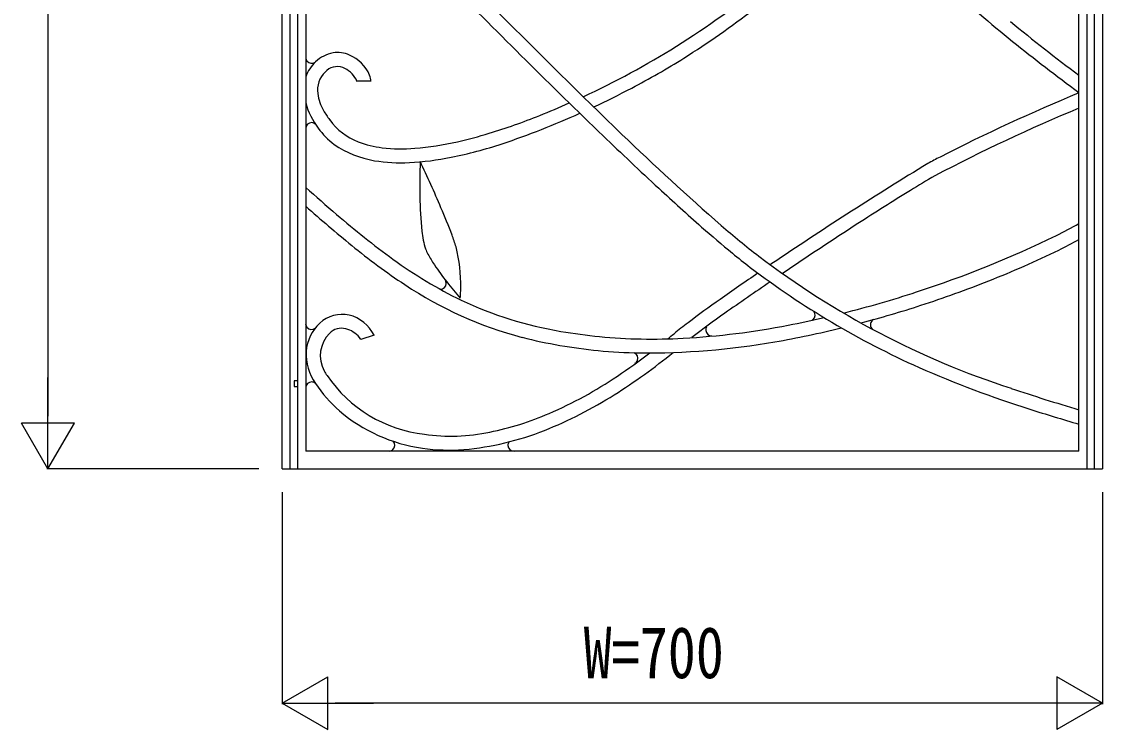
# Model space of a CAD drawing. Units: millimetres, scale not verified. Extents: x -4205 to 4205, y -2970 to 2970.
# Drawn here: x -2077 to -1155, y 152 to 756 of the extents above; entities that cross this region are included whole.
import ezdxf
from ezdxf.enums import TextEntityAlignment as Align

# ---------------------------------------------------------------- set-up
doc = ezdxf.new("R2010")
doc.units = ezdxf.units.MM
doc.header["$LTSCALE"] = 10
doc.layers.add('0-3_YKK_A1', color=4, linetype='Continuous')
doc.layers.add('0-4_YKK_D', color=6, linetype='Continuous')
doc.styles.add('ＭＳ ゴシック', font='')
doc.styles.get('ＭＳ ゴシック').set_extended_font_data('MS Gothic')

msp = doc.modelspace()

# ---------------------------------------------------------------- linework, layer by layer
at = {"layer": '0-3_YKK_A1'}
for p, q in [((-1834.99, 1559.62), (-1834.99, 389.89)), ((-1174.98, 389.89), (-1174.98, 1012.39)), ((-1168.34, 1012.39), (-1168.34, 375.11)), ((-1161.74, 375.11), (-1161.74, 1012.39)), ((-1776.68, 488.9), (-1788.07, 485.12)), ((-1844.72, 444.89), (-1841.86, 444.89)), ((-1174.98, 389.89), (-1834.99, 389.89)), ((-1854.99, 374.89), (-1154.98, 374.89))]:
    msp.add_line(p, q, dxfattribs=at)
for points in [[(-1854.99, 374.89), (-1854.99, 1574.78), (-1836.58, 1574.78)], [(-1841.86, 374.89), (-1841.86, 1567.58), (-1848.46, 1567.58), (-1848.46, 374.89)], [(-1174.98, 1352.86), (-1154.98, 1352.86), (-1154.98, 374.89)], [(-1779.26, 705.54), (-1791.26, 705.54), (-1791.25, 705.42)], [(-1814.68, 672.84), (-1814.57, 672.71), (-1814.47, 672.56)], [(-1841.86, 449.89), (-1844.72, 449.89), (-1844.72, 444.89)]]:
    msp.add_lwpolyline(points, dxfattribs=at)
msp.add_lwpolyline([(-1824.24, 665.59), (-1824.04, 665.33), (-1824.26, 665.62)], close=True, dxfattribs=at)
for centre, radius, start, end in [((3722, 6134.01), 7610.2, 223.77131, 225.99432), ((2746.06, 5152.81), 6238.48, 224.38571, 226.08164), ((-1940.94, 1406.33), 792.71, 302.19466, 308.9536), ((-606.27, 1516.95), 997.71, 226.98373, 231.17731), ((-1954.64, 1423.61), 826.63, 302.35951, 307.42363), ((-240.85, 1966.19), 1564.79, 230.63059, 233.34659), ((-24.25, 2249.87), 1933.61, 231.35608, 233.4785), ((-1805.35, 699.34), 31.21, 101.73875, 132.8751), ((-1807.94, 705.42), 24.76, 65.43118, 98.72448), ((-1911.21, 1365.75), 742.54, 294.93346, 301.92123), ((-1829.95, 725.86), 5.04, 181.22242, 218.96764), ((-1804.39, 698.5), 32.48, 133.10817, 160.42017), ((-1829.97, 726.11), 5.19, 221.21654, 307.0954), ((-1811.27, 697.08), 33.73, 23.78587, 66.17592), ((-1848.88, 1261.03), 632.7, 297.49759, 302.14937), ((-1804.05, 698.22), 20.91, 133.37165, 188.78265), ((-1808, 704.16), 13.94, 70.82018, 138.37334), ((-1812.21, 695.79), 23.26, 29.61237, 67.7812), ((-1793.58, 705.04), 14.32, 2.00111, 23.20857), ((-1796.16, 704.56), 4.98, 9.97067, 33.15336), ((-1785.43, 700.58), 39.68, 188.04828, 210.30052), ((-1908.43, 1364.02), 751.57, 295.13659, 297.89933), ((-562.92, -786.76), 1603.72, 112.43606, 117.10056), ((-1777.77, 702.29), 59.21, 194.88931, 218.29644), ((-1911.21, 1365.75), 742.54, 291.8208, 293.92955), ((-1768.53, 708.25), 58.17, 208.42131, 217.49222), ((-1827.86, 1153.17), 514.21, 286.89297, 292.00291), ((-1908.43, 1364.02), 751.57, 288.71401, 294.14753), ((-593.54, -716.35), 1514.96, 112.56914, 117.71061), ((-1829.81, 665.05), 5.19, 90.29454, 176.15355), ((-1830, 665.22), 5.03, 50.27725, 88.06707), ((-1773.31, 701.64), 62.4, 215.2916, 233.13176), ((-1772.11, 702.75), 52.01, 215.47544, 249.64333), ((-1788.15, 1020.43), 375.66, 282.71882, 286.98114), ((778.44, 3111.28), 3403.1, 226.10299, 227.20306), ((180.87, 2478.31), 2520.65, 226.16054, 228.77312), ((-1762.33, 721.81), 85.18, 235.36666, 260.56643), ((-1760.66, 729.25), 80.86, 248.57003, 263.60575), ((-1753.31, 783.76), 135.86, 263.08499, 274.80893), ((-1759.74, 885.89), 238.17, 274.29002, 283.17787), ((-1792.68, 1039.29), 406.91, 281.60149, 287.94824), ((-1753.54, 783.67), 147.65, 261.13361, 272.72039), ((-1759.56, 882.48), 246.64, 273.02856, 281.39004), ((-1322.12, 616.03), 415.58, 177.09723, 185.29848), ((-2960.04, 66.37), 1349.49, 23.18468, 25.0181), ((-1206.25, 465.25), 196.1, 116.41749, 119.9008), ((282.65, -1984.43), 3062.72, 121.202, 124.06664), ((-902.81, -59.14), 789.96, 120.01862, 121.78329), ((-290.78, 2351.09), 2323.49, 228.34765, 229.2124), ((-224.89, 2026.61), 1925.54, 227.18161, 228.64836), ((-79.2, -1399.08), 2362.78, 121.64626, 122.92967), ((-984.19, 1559.64), 1283.33, 228.47413, 230.7779), ((-1296.41, 1186.02), 784.43, 229.23545, 233.72687), ((-2213.75, 384.48), 538.23, 20.65148, 23.3328), ((-1002.77, 1133.44), 729.11, 229.07925, 232.33343), ((551.34, -2381.74), 3530.34, 122.84939, 124.10372), ((-1352.27, 892.45), 355.6, 296.39307, 299.9042), ((-1656.82, 586.45), 79.59, 186.34604, 197.56704), ((-1848.18, 521.34), 147.88, 16.86106, 20.98591), ((-826.18, 1342.58), 1014.8, 228.61654, 230.56455), ((-1605.47, 1421.71), 942.28, 288.04343, 295.87844), ((-1462.48, 969.44), 523.67, 230.48559, 236.64913), ((-1831.13, 532.34), 128.5, 358.53694, 14.37117), ((-1378.23, 941.29), 422.9, 296.0849, 298.72364), ((-1530.58, 871.37), 392.22, 234.10999, 244.02742), ((-1702.67, 573.22), 31.91, 199.77291, 208.68364), ((-1645.43, 603.45), 96.64, 208.11899, 214.37414), ((-1142.5, 957.35), 516.34, 230.52188, 232.67614), ((-1007.54, 1135.84), 728.11, 232.74564, 251.97469), ((-1537.57, 1266.18), 784.76, 291.33781, 296.10413), ((-1476.78, 718.4), 300.74, 214.30879, 221.18222), ((-1012.57, 1129.6), 732.1, 232.76276, 245.90345), ((85.18, -1703.05), 2719.02, 123.94102, 124.08162), ((-1720.26, 533.13), 5.19, 314.7473, 40.62616), ((85.18, -1703.05), 2719.02, 124.34956, 125.17859), ((-1619.48, 1463.96), 998.8, 288.05699, 291.58613), ((-1566.17, 807.93), 331.77, 236.27228, 255.31926), ((-1720, 533.15), 5.03, 265.543, 312.50363), ((-1807.2, 530.16), 104.54, 354.63332, 359.39964), ((551.34, -2381.74), 3530.34, 124.31129, 125.07239), ((-1564.6, 809.7), 321.9, 244.66415, 260.61242), ((-874.28, -344.37), 1055.71, 125.0995, 126.93293), ((-1586.55, 1353.44), 871.52, 283.98846, 288.25091), ((-1075.22, -66.91), 701.18, 124.98263, 127.84635), ((-1405.31, 506), 5.2, 312.35573, 37.43343), ((-1597.45, 1398.06), 929.32, 284.73616, 288.02505), ((-1830, 498.71), 5.04, 181.22846, 218.97368), ((-1797.84, 472.05), 36.9, 132.90563, 175.56135), ((-1803.87, 478.74), 27.9, 77.59483, 133.20024), ((-1806.02, 474.19), 32.83, 26.63134, 75.62668), ((-1341.6, 274.8), 279.99, 126.6255, 129.7422), ((-1586.55, 1353.44), 871.52, 280.80508, 282.86486), ((-1405.06, 506.02), 5.05, 296.59126, 310.00455), ((-1347.8, 497.8), 5.19, 136.37023, 226.79245), ((-1348.04, 497.75), 5.05, 119.42581, 134.06486), ((-1830.01, 498.96), 5.19, 221.21613, 307.09499), ((-1795.69, 471.43), 26.83, 135.01206, 209.23967), ((-1804.28, 480.22), 14.55, 76.0402, 135.58039), ((-1806.5, 472.6), 22.48, 39.57078, 75.23882), ((-1542.59, 920.57), 434.9, 260.13377, 264.51063), ((-1860.92, 894.6), 528.62, 309.33082, 310.07416), ((-1546.61, 1127.69), 642.29, 273.01686, 281.08077), ((-1488.53, 493.19), 5.05, 145.73471, 183.3461), ((-1488.41, 493.4), 5.19, 185.63421, 271.55276), ((-1597.45, 1398.06), 929.32, 280.09848, 283.6742), ((-1793.23, 483.21), 5.5, 20.32701, 42.48844), ((-1542.75, 913.36), 439.7, 255.84964, 264.43998), ((-1539.65, 945.05), 459.55, 264.43794, 273.34867), ((-1544.97, 1122.46), 648.79, 269.54303, 279.80358), ((-1788, 473.67), 46.65, 178.48616, 213.88574), ((-1541.09, 935.36), 461.76, 264.49939, 268.87626), ((-1879.58, 920.77), 572.66, 302.52508, 308.74041), ((-1860.92, 894.6), 528.62, 303.52131, 307.22521), ((-1556.71, 469.08), 5.19, 339.97164, 65.81079), ((-1556.49, 469.22), 5.03, 299.95636, 337.70158), ((-928.14, 1334.07), 953.25, 246.28868, 252.36061), ((-1785.34, 475.56), 37.91, 207.03466, 213.97679), ((-1720.23, 520.44), 116.99, 214.38286, 263.3782), ((-1767.87, 748.41), 355.37, 293.31166, 304.02961), ((-1829.81, 443.72), 5.19, 90.29454, 176.15355), ((-1830, 443.89), 5.03, 50.28234, 88.07217), ((-1723.94, 516.96), 123.97, 213.98665, 228.42896), ((-723.22, 1958.93), 1598.87, 251.41326, 253.58744), ((-1773.29, 758.85), 379, 292.03845, 302.13888), ((160.76, 4862.72), 4646.06, 252.74997, 253.29167), ((-1715.38, 531.38), 140.47, 229.72108, 261.80179), ((-1723.74, 641.08), 239.35, 281.04861, 293.77808), ((-1711.28, 562.8), 160.16, 261.94791, 282.04146), ((-1722.13, 637.9), 247.7, 275.11704, 291.56699), ((-1764.17, 394.88), 5.19, 314.74325, 40.62211), ((-1657.45, 394.86), 5.05, 145.73471, 183.3461), ((-1763.91, 394.9), 5.03, 274.71381, 312.50363), ((-1712.13, 563.02), 172.26, 262.23356, 274.02607), ((-1657.32, 395.08), 5.19, 185.63421, 271.55276)]:
    msp.add_arc(centre, radius, start, end, dxfattribs=at)
at = {"layer": '0-4_YKK_D'}
for p, q in [((-2054.99, 1529.84), (-2054.99, 419.84)), ((-2054.99, 374.84), (-2054.99, 452.78)), ((-2054.99, 374.84), (-2077.49, 413.81)), ((-2032.49, 413.81), (-2077.49, 413.81)), ((-2054.99, 374.84), (-2032.49, 413.81)), ((-1874.99, 374.84), (-2055.99, 374.84)), ((-1854.98, 354.89), (-1854.98, 173.84)), ((-1154.98, 354.89), (-1154.98, 173.84)), ((-1854.98, 174.84), (-1816.01, 197.34)), ((-1816.01, 152.34), (-1816.01, 197.34)), ((-1154.98, 174.84), (-1193.96, 197.34)), ((-1193.96, 197.34), (-1193.96, 152.34)), ((-1854.98, 174.84), (-1816.01, 152.34)), ((-1854.98, 174.84), (-1777.04, 174.84)), ((-1199.98, 174.84), (-1809.98, 174.84)), ((-1154.98, 174.84), (-1232.93, 174.84)), ((-1154.98, 174.84), (-1193.96, 152.34))]:
    msp.add_line(p, q, dxfattribs=at)

# ---------------------------------------------------------------- texts
at = {"layer": '0-4_YKK_D', "style": 'ＭＳ ゴシック', "width": 0.8}
msp.add_text('W=700', height=43.99, dxfattribs=at).set_placement((-1597.78, 182.84), align=Align.BOTTOM_LEFT)

doc.saveas('drawing.dxf')
